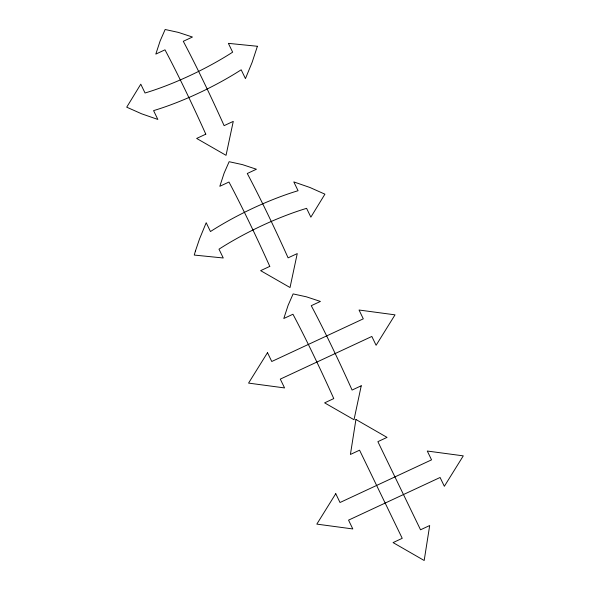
<?xml version="1.0" encoding="UTF-8"?>
<svg xmlns="http://www.w3.org/2000/svg" width="590" height="590" viewBox="0 0 590 590"><rect width="100%" height="100%" fill="white"/><g stroke="black" fill="none" stroke-linecap="round" stroke-linejoin="round"><path stroke-width="0.89" d="M205.799 134.181L196.647 138.444L226.044 155.325L233.264 121.385L224.112 125.648A98.965 5.598 65 0 0 183.284 41.3L192.436 37.03L178.438 32.413L165.148 29.5L160.133 40.946L155.819 54.096L164.979 49.833A98.965 5.598 65 0 1 205.799 134.181M269.785 266.385L260.632 270.648L290.029 287.529L297.249 253.589L288.097 257.852A98.965 5.598 65 0 0 247.269 173.504L256.421 169.234L242.424 164.617L229.134 161.704L224.119 173.15L219.812 186.3L228.964 182.03A98.965 5.598 65 0 1 269.785 266.385M355.925 419.483L350.416 454.455L359.568 450.192L402.225 538.323L393.073 542.594L424.18 560.5L429.69 525.528L420.537 529.791L377.873 441.659L387.033 437.389L355.925 419.483M361.235 385.786L354.015 419.733L324.618 402.852L333.77 398.589A98.965 5.598 65 0 0 292.95 314.241L283.797 318.504L288.104 305.355L293.119 293.909L306.409 296.822L320.407 301.438L311.255 305.701A98.965 5.598 65 0 1 352.082 390.056L361.235 385.786M195.415 251.067L194.243 255.064L223.256 257.985L218.993 249.172A98.965 24.824 -25.8 0 1 306.594 208.344L310.864 217.157L324.92 194.169L309.957 187.502L293.798 181.904L298.068 190.718A98.965 24.824 -25.8 0 0 210.46 231.538L206.198 222.725L199.516 238.972L195.415 251.067M257.402 46.271L252.122 62.37L245.447 78.61L241.185 69.797A98.965 24.824 -25.8 0 1 153.577 110.618L157.84 119.438L141.689 113.833L126.717 107.174L140.781 84.186L145.044 92.999A98.965 24.824 -25.8 0 0 232.644 52.171L228.382 43.358L257.402 46.271M267.499 352.673L248.567 383.102L284.564 387.932L280.294 379.119L371.833 336.462L376.103 345.275L395.027 314.846L359.037 310.016L363.3 318.836L271.769 361.493L267.499 352.673M335.754 493.69L316.823 524.119L352.813 528.95L348.55 520.137L440.088 477.48L444.351 486.293L463.283 455.864L427.285 451.033L431.555 459.846L340.017 502.503L335.754 493.69"/></g></svg>
